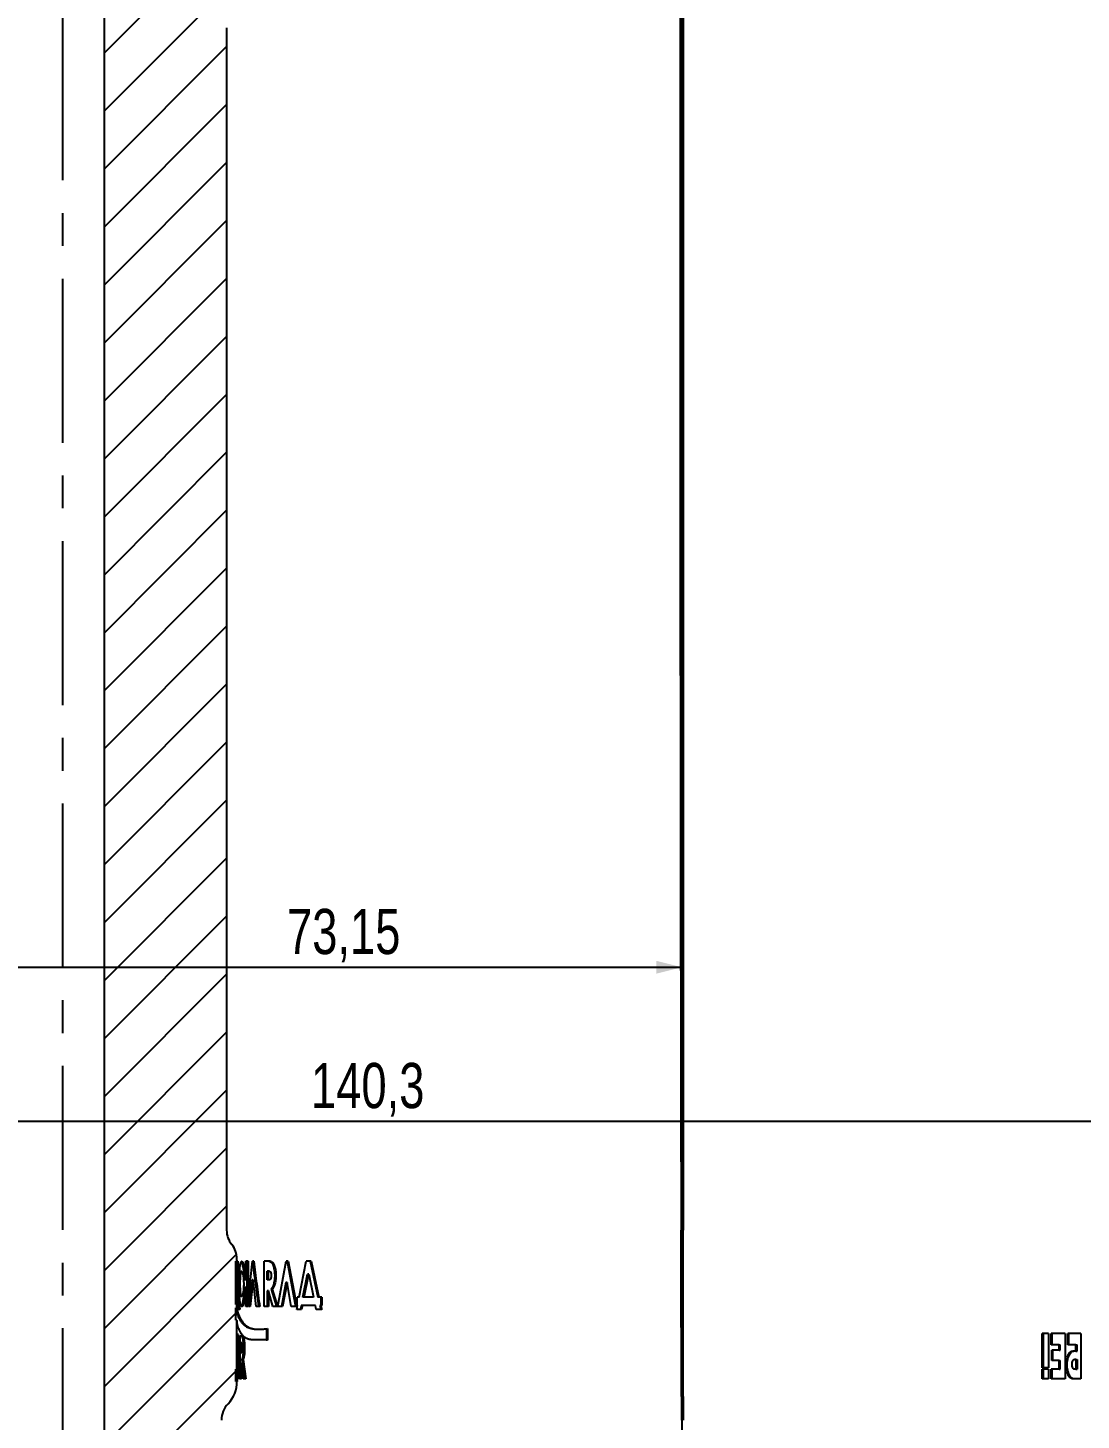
# Model space of a CAD drawing. Header units: millimetres. Extents: x 8 to 862, y 8 to 585.
# Drawn here: x 303.5 to 385.1, y 221.5 to 329.4 of the extents above; entities that cross this region are included whole.
import ezdxf

# ---------------------------------------------------------------- set-up
doc = ezdxf.new("R2010")
doc.units = ezdxf.units.MM
doc.linetypes.add('CENTERX2', pattern=[20.32, 12.7, -2.54, 2.54, -2.54])
for name, color, linetype in [('CENTERLINE', 4, 'CENTERX2'), ('DIMENSIONS', 2, 'Continuous'), ('HATCH', 3, 'Continuous')]:
    doc.layers.add(name, color=color, linetype=linetype)
doc.layers.add('OUTLINE', color=7, linetype='Continuous', lineweight=25)
doc.styles.add('SLDTEXTSTYLE0', font='TXT', dxfattribs={"width": 0.75})
doc.dimstyles.new('SLDDIMSTYLE2', dxfattribs={"dimtxt": 3.5, "dimasz": 2, "dimexe": 0, "dimexo": 0.0625, "dimgap": 0.875, "dimtad": 1, "dimrnd": 1e-09, "dimzin": 12, "dimdsep": 46, "dimtxsty": 'SLDTEXTSTYLE0', "dimsah": 1, "dimcen": 0.09, "dimadec": 0, "dimazin": 3, "dimtfac": 1, "dimtofl": 0, "dimtmove": 0, "dimatfit": 3, "dimfxl": 0, "dimfrac": 2, "dimtolj": 1, "dimtzin": 12, "dimarcsym": 0})
doc.dimstyles.new('SLDDIMSTYLE8', dxfattribs={"dimtxt": 3.5, "dimasz": 2, "dimexe": 0, "dimexo": 0.0625, "dimgap": 0.875, "dimtad": 1, "dimdec": 4, "dimzin": 12, "dimdsep": 46, "dimtxsty": 'SLDTEXTSTYLE0', "dimsah": 1, "dimcen": 0.09, "dimazin": 3, "dimtfac": 1, "dimtofl": 0, "dimtmove": 0, "dimatfit": 3, "dimfxl": 0, "dimfrac": 2, "dimtolj": 1, "dimtzin": 12, "dimarcsym": 0})

# ---------------------------------------------------------------- blocks, each defined once
blk = doc.blocks.new('_D_12')
at = {"layer": 'DIMENSIONS'}
blk.add_arc((306.21, 346.1), 63.13, 77, 90, dxfattribs=at)
for points in [[(306.21, 409.23), (308.2, 408.7), (308.22, 409.7)], [(320.41, 407.62), (318.56, 408.52), (318.35, 407.55)]]:
    blk.add_solid(points, dxfattribs=at)
at = {"layer": 'DIMENSIONS', "insert": (310.37, 413.71), "char_height": 3.5, "attachment_point": 1, "rotation": 353.5, "style": 'SLDTEXTSTYLE0'}
blk.add_mtext('13°', dxfattribs=at)
blk = doc.blocks.new('_D_36')
at = {"layer": 'DIMENSIONS'}
blk.add_line((284.06, 244.68), (424.36, 244.68), dxfattribs=at)
for points in [[(284.06, 244.68), (286.06, 244.18), (286.06, 245.18)], [(424.36, 244.68), (422.36, 245.18), (422.36, 244.18)]]:
    blk.add_solid(points, dxfattribs=at)
at = {"layer": 'DIMENSIONS', "insert": (325.47, 249.2), "char_height": 3.5, "attachment_point": 1, "style": 'SLDTEXTSTYLE0'}
blk.add_mtext('140,3', dxfattribs=at)
blk = doc.blocks.new('_D_37')
at = {"layer": 'DIMENSIONS'}
blk.add_line((281.06, 256.61), (354.21, 256.61), dxfattribs=at)
for points in [[(281.06, 256.61), (283.06, 256.11), (283.06, 257.11)], [(354.21, 256.61), (352.21, 257.11), (352.21, 256.11)]]:
    blk.add_solid(points, dxfattribs=at)
at = {"layer": 'DIMENSIONS', "insert": (323.61, 261.13), "char_height": 3.5, "attachment_point": 1, "style": 'SLDTEXTSTYLE0'}
blk.add_mtext('73,15', dxfattribs=at)

msp = doc.modelspace()

# ---------------------------------------------------------------- hatches: boundary and pattern name
at = {"layer": 'HATCH'}
h = msp.add_hatch(dxfattribs=at)
h.set_pattern_fill('ANSI31', color=256, angle=3e-322, style=0)
edge = h.paths.add_edge_path(flags=0)
edge.add_line((319.73384, 233.83726), (319.73384, 234.03726))
edge.add_arc((318.02134, 234.03726), 1.7125, 360, 399.966213)
edge.add_arc((320.64634, 236.23726), 1.7125, 180, 219.966213, ccw=False)
edge.add_line((318.93384, 236.23726), (318.93384, 329.35441))
edge.add_arc((315.93384, 329.35441), 3, 0, 17.4590884)
edge.add_line((318.79563, 330.25448), (318.76418, 330.35448))
edge.add_arc((323.53384, 331.85461), 5, 180, 197.4590884, ccw=False)
edge.add_line((318.53384, 331.85461), (318.53384, 336.75441))
edge.add_spline(control_points=[(318.53384, 336.75441), (318.53384, 337.1877), (318.55021, 337.9568), (318.60143, 338.82264), (318.64122, 339.31619), (318.65518, 339.47405), (318.66074, 339.5348)], knot_values=[0, 0, 0, 0, 0.037133333, 0.065933333, 0.074266667, 0.079479568, 0.079479568, 0.079479568, 0.079479568], weights=[1, 1, 1, 1, 1, 1, 1], degree=3, periodic=0)
edge.add_line((318.66074, 339.5348), (309.45884, 340.46779))
edge.add_line((309.45884, 340.46779), (309.45884, 199.63143))
edge.add_line((309.45884, 199.63143), (320.19002, 203.53726))
edge.add_arc((366.53384, 216.03726), 48, 180, 195.0947871, ccw=False)
edge.add_line((318.53384, 216.03726), (318.53384, 221.53726))
edge.add_arc((320.38384, 221.53726), 1.85, 136.397181, 180, ccw=False)
edge.add_arc((317.23384, 224.53726), 2.5, 316.397181, 360)
edge.add_line((319.73384, 224.53726), (319.73384, 224.54337))
edge.add_line((319.73384, 224.54337), (319.63384, 224.54337))
edge.add_line((319.63384, 224.54337), (319.63384, 225.47994))
edge.add_line((319.63384, 225.47994), (319.73384, 225.47994))
edge.add_line((319.73384, 225.47994), (319.73384, 229.26923))
edge.add_line((319.73384, 229.26923), (319.63383, 229.26923))
edge.add_line((319.63383, 229.26923), (319.63384, 230.23593))
edge.add_line((319.63384, 230.23592), (319.73384, 230.23592))
edge.add_line((319.73384, 230.23593), (319.73384, 230.496))
edge.add_line((319.73384, 230.496), (319.63384, 230.496))
edge.add_line((319.63384, 230.496), (319.63384, 233.83726))
edge.add_line((319.63384, 233.83726), (319.73384, 233.83726))

# ---------------------------------------------------------------- linework, layer by layer
at = {"layer": 'CENTERLINE'}
for p, q in [((306.20884, 431.85122), (306.20884, 171.35527)), ((354.20884, 171.08726), (354.20884, 431.83342))]:
    msp.add_line(p, q, dxfattribs=at)
at = {"layer": 'OUTLINE'}
for p, q in [((309.45884, 199.63143), (309.45884, 340.46779)), ((354.20884, 328.24068), (354.20884, 331.85461)), ((318.93384, 329.35441), (318.93384, 236.23726)), ((354.30884, 329.35441), (354.30884, 236.23726)), ((354.20884, 328.13439), (354.20884, 328.24068)), ((354.20884, 224.90177), (354.20884, 328.13439)), ((354.14016, 236.24676), (354.14409, 234.3377)), ((354.30884, 234.03726), (354.30884, 236.23726)), ((319.73384, 233.83726), (319.73384, 234.03726)), ((354.16874, 223.35935), (354.14472, 234.03726)), ((354.30884, 223.35936), (354.30884, 234.03726)), ((319.63384, 233.83726), (319.73384, 233.83726)), ((319.63384, 230.496), (319.63384, 233.83726)), ((319.6352, 233.83726), (319.6352, 230.496)), ((319.7352, 233.83726), (319.73384, 233.83726)), ((319.7352, 233.83726), (319.7352, 230.45968)), ((319.74172, 231.15526), (319.77384, 233.83726)), ((319.80209, 233.83726), (319.77384, 233.83726)), ((319.80209, 233.83726), (319.89807, 231.09752)), ((320.10719, 233.03726), (320.00823, 233.03726)), ((320.59689, 233.83726), (320.42123, 233.83726)), ((320.42123, 232.40822), (320.42123, 233.83726)), ((320.49929, 233.83726), (320.49929, 230.33726)), ((320.59689, 233.83726), (320.59689, 230.33726)), ((320.64145, 231.23972), (320.93511, 233.83726)), ((321.0347, 233.83726), (320.93511, 233.83726)), ((322.32225, 233.83726), (321.84082, 233.83726)), ((321.84082, 230.33726), (321.84082, 233.83726)), ((322.07553, 232.4057), (322.07553, 233.06839)), ((322.16875, 233.06839), (322.07553, 233.06839)), ((322.16875, 232.4057), (322.16875, 233.06839)), ((322.26352, 233.06839), (322.16875, 233.06839)), ((322.89533, 230.33726), (323.54123, 233.83726)), ((323.70184, 233.83726), (323.54123, 233.83726)), ((323.6129, 233.83726), (324.27008, 230.33726)), ((323.70184, 233.83726), (324.3572, 230.33726)), ((324.54788, 231.05198), (325.10554, 233.83726)), ((325.48318, 233.83726), (325.10554, 233.83726)), ((325.39921, 233.83726), (326.0044, 231.05198)), ((325.48318, 233.83726), (326.0867, 231.05198)), ((319.78983, 232.51583), (319.75801, 232.51583)), ((319.7645, 231.14293), (319.78983, 232.51583)), ((319.78983, 232.51583), (319.82833, 231.12508)), ((320.39182, 232.40822), (320.29366, 232.40822)), ((320.3936, 231.82187), (320.29545, 231.82187)), ((320.42123, 232.40822), (320.39182, 232.40822)), ((320.42123, 231.82187), (320.3936, 231.82187)), ((320.42123, 230.33726), (320.42123, 231.82187)), ((320.89976, 232.40822), (320.65548, 230.33726)), ((320.99624, 232.40822), (320.75264, 230.33726)), ((320.99624, 232.40822), (320.89976, 232.40822)), ((321.22335, 230.33726), (320.99624, 232.40822)), ((322.16875, 232.4057), (322.07553, 232.4057)), ((322.26352, 232.4057), (322.16875, 232.4057)), ((323.52746, 232.20972), (323.17046, 230.33726)), ((323.61663, 232.20972), (323.26063, 230.33726)), ((323.61663, 232.20972), (323.52746, 232.20972)), ((323.93551, 230.33726), (323.61663, 232.20972)), ((324.83985, 231.05198), (325.20838, 232.84209)), ((324.92538, 231.05198), (325.29289, 232.84209)), ((325.29289, 232.84209), (325.20838, 232.84209)), ((325.29289, 232.84209), (325.67188, 231.05198)), ((319.73739, 231.16132), (319.74172, 231.15526)), ((319.73739, 230.45333), (319.73739, 231.16132)), ((319.82833, 231.12508), (319.73739, 231.12508)), ((319.7645, 231.14293), (319.74774, 231.14293)), ((319.82833, 231.12508), (319.7645, 231.14293)), ((319.79756, 231.12508), (319.79853, 231.09752)), ((319.79853, 231.09752), (319.81468, 231.08938)), ((319.89807, 231.09752), (319.79853, 231.09752)), ((319.81468, 231.08938), (319.85201, 230.33726)), ((319.91418, 231.08938), (319.81468, 231.08938)), ((319.89807, 231.09752), (319.91418, 231.08938)), ((319.91418, 231.08938), (319.95141, 230.33726)), ((320.00822, 231.13726), (320.10718, 231.13726)), ((320.64145, 230.33726), (320.64145, 231.23972)), ((322.07553, 231.54737), (322.07553, 230.33726)), ((322.16875, 231.54737), (322.07553, 231.54737)), ((322.50574, 230.33726), (322.16875, 231.54737)), ((322.16875, 231.54737), (322.16875, 230.33726)), ((322.37271, 231.69191), (322.79132, 230.33726)), ((322.4651, 231.69191), (322.37271, 231.69191)), ((322.4651, 231.69191), (322.88255, 230.33726)), ((324.54788, 231.05198), (324.38692, 231.05198)), ((324.38692, 230.42083), (324.38692, 231.05198)), ((324.92538, 231.05198), (324.83985, 231.05198)), ((325.67188, 231.05198), (324.92538, 231.05198)), ((326.0867, 231.05198), (326.0044, 231.05198)), ((326.2987, 231.05198), (326.0867, 231.05198)), ((326.21699, 231.05198), (326.21699, 230.42083)), ((326.2987, 231.05198), (326.2987, 230.42083)), ((319.73384, 230.496), (319.63384, 230.496)), ((319.63384, 230.23592), (319.73384, 230.23592)), ((319.63384, 229.26922), (319.63384, 230.23592)), ((319.73384, 230.23592), (319.73384, 230.496)), ((319.73656, 230.27389), (319.73739, 230.45333)), ((319.75129, 230.18363), (319.73656, 230.27389)), ((319.75385, 230.39302), (319.73712, 230.39302)), ((319.75385, 230.39302), (319.75129, 230.18363)), ((319.85201, 230.33726), (319.83286, 230.33145)), ((319.93231, 230.33145), (319.83286, 230.33145)), ((319.95141, 230.33726), (319.85201, 230.33726)), ((319.86302, 230.10227), (319.85511, 230.32204)), ((319.94318, 230.10227), (319.86302, 230.10227)), ((319.95141, 230.33726), (319.93231, 230.33145)), ((319.93231, 230.33145), (319.94318, 230.10227)), ((320.59689, 230.33726), (320.42123, 230.33726)), ((320.75264, 230.33726), (320.64145, 230.33726)), ((321.5001, 230.33726), (321.22335, 230.33726)), ((322.16875, 230.33726), (321.84082, 230.33726)), ((322.88255, 230.33726), (322.50574, 230.33726)), ((323.26063, 230.33726), (322.89533, 230.33726)), ((324.3572, 230.33726), (323.93551, 230.33726)), ((324.36421, 230.10227), (324.42545, 230.42083)), ((324.73511, 230.10227), (324.36421, 230.10227)), ((324.42545, 230.42083), (324.38692, 230.42083)), ((324.71268, 230.42083), (324.64905, 230.10227)), ((324.79856, 230.42083), (324.71268, 230.42083)), ((324.79856, 230.42083), (324.73511, 230.10227)), ((325.80822, 230.42083), (324.79856, 230.42083)), ((325.87756, 230.10227), (325.80822, 230.42083)), ((326.2987, 230.10227), (325.87756, 230.10227)), ((326.14533, 230.42083), (326.21699, 230.10227)), ((326.22724, 230.42083), (326.14533, 230.42083)), ((326.22724, 230.42083), (326.2987, 230.10227)), ((326.2987, 230.42083), (326.22724, 230.42083)), ((319.73383, 229.26923), (319.63383, 229.26923)), ((319.73384, 225.47994), (319.73384, 229.26923)), ((322.00929, 228.61318), (322.00929, 227.73975)), ((322.10268, 228.62343), (322.10268, 227.73975)), ((319.78452, 228.23726), (319.7394, 228.23726)), ((319.78452, 228.23726), (319.84912, 227.13901)), ((319.93287, 228.0791), (319.84912, 228.0791)), ((319.84912, 227.13901), (319.84912, 228.0791)), ((319.93287, 228.0791), (319.93287, 224.73726)), ((320.17398, 228.03144), (319.98019, 228.03144)), ((319.98019, 224.73726), (319.98019, 228.03144)), ((320.0785, 227.5371), (319.98019, 227.5371)), ((320.0785, 226.74092), (320.0785, 227.5371)), ((320.10802, 227.5371), (320.0785, 227.5371)), ((382.59875, 228.23726), (382.11898, 228.23726)), ((382.11898, 225.59533), (382.11898, 228.23726)), ((382.20069, 225.59533), (382.20069, 228.23726)), ((382.59875, 228.23726), (382.59875, 225.59533)), ((383.88568, 228.23726), (382.79987, 228.23726)), ((382.79987, 227.36776), (382.79987, 228.23726)), ((382.88347, 227.36776), (382.88347, 228.23726)), ((383.88568, 228.23726), (383.88568, 224.73726)), ((385.10272, 228.23726), (384.09065, 228.23726)), ((384.09065, 227.36776), (384.09065, 228.23726)), ((384.17785, 227.36776), (384.17785, 228.23726)), ((385.10272, 228.23726), (385.10272, 224.73726)), ((319.74515, 224.73726), (319.81355, 226.54078)), ((319.84912, 227.13901), (319.77979, 227.13901)), ((319.83343, 227.13901), (319.83343, 225.81902)), ((320.0785, 226.74092), (319.98019, 226.74092)), ((320.10802, 226.74092), (320.0785, 226.74092)), ((383.43115, 227.36776), (382.79987, 227.36776)), ((383.43115, 226.95141), (382.85677, 226.95141)), ((382.85677, 226.14825), (382.85677, 226.95141)), ((382.94053, 226.14825), (382.94053, 226.95141)), ((383.43115, 226.95141), (383.43115, 227.36776)), ((383.43115, 227.36776), (383.51651, 227.36776)), ((383.43115, 226.95141), (383.51651, 226.95141)), ((383.51651, 226.95141), (383.51651, 227.36776)), ((384.7277, 227.36776), (384.09065, 227.36776)), ((384.7277, 226.89072), (384.48086, 226.89072)), ((384.7277, 226.89072), (384.7277, 227.36776)), ((384.7277, 227.36776), (384.81667, 227.36776)), ((384.7277, 226.89072), (384.81667, 226.89072)), ((384.81667, 226.89072), (384.81667, 227.36776)), ((319.63384, 225.47994), (319.73384, 225.47994)), ((319.63384, 224.54337), (319.63384, 225.47994)), ((319.63571, 225.47994), (319.63571, 224.73726)), ((319.7357, 225.47994), (319.73384, 225.47994)), ((319.7357, 225.47994), (319.7357, 224.73726)), ((319.84912, 225.81902), (319.78618, 225.81902)), ((319.84912, 225.81902), (319.79382, 224.73726)), ((319.84912, 224.73726), (319.84912, 225.81902)), ((319.98291, 225.90261), (319.98291, 224.73726)), ((320.08194, 225.90261), (319.98291, 225.90261)), ((320.08194, 225.90261), (320.08194, 224.73726)), ((320.21983, 224.73726), (320.08194, 225.90261)), ((320.10501, 226.24152), (320.32902, 224.73726)), ((320.2037, 226.24152), (320.10501, 226.24152)), ((320.2037, 226.24152), (320.42709, 224.73726)), ((382.59875, 225.59533), (382.11898, 225.59533)), ((382.59875, 225.47994), (382.11898, 225.47994)), ((382.11898, 224.73726), (382.11898, 225.47994)), ((382.20069, 224.73726), (382.20069, 225.47994)), ((382.59875, 225.47994), (382.59875, 224.73726)), ((383.43115, 225.47994), (382.79987, 225.47994)), ((382.79987, 224.73726), (382.79987, 225.47994)), ((383.43115, 226.14825), (382.85677, 226.14825)), ((382.88347, 224.73726), (382.88347, 225.47994)), ((383.43115, 225.47994), (383.43115, 226.14825)), ((383.43115, 226.14825), (383.51651, 226.14825)), ((383.43115, 225.47994), (383.51651, 225.47994)), ((383.51651, 225.47994), (383.51651, 226.14825)), ((384.7277, 226.24152), (384.60797, 226.24152)), ((384.7277, 225.47994), (384.60797, 225.47994)), ((384.7277, 226.24152), (384.7277, 225.47994)), ((384.7277, 226.24152), (384.81667, 226.24152)), ((384.7277, 225.47994), (384.81667, 225.47994)), ((384.81667, 226.24152), (384.81667, 225.47994)), ((319.73384, 224.54337), (319.63384, 224.54337)), ((319.63453, 224.73726), (319.63518, 224.54337)), ((319.73453, 224.73726), (319.63453, 224.73726)), ((319.73384, 224.53726), (319.73384, 224.54337)), ((319.73518, 224.54337), (319.73384, 224.54337)), ((319.73453, 224.73726), (319.73518, 224.54337)), ((319.79382, 224.73726), (319.74515, 224.73726)), ((319.93287, 224.73726), (319.84912, 224.73726)), ((320.08194, 224.73726), (319.98019, 224.73726)), ((320.42709, 224.73726), (320.21983, 224.73726)), ((354.20884, 224.78455), (354.20884, 224.90177)), ((354.20884, 221.53726), (354.20884, 224.78455)), ((382.59875, 224.73726), (382.11898, 224.73726)), ((383.88568, 224.73726), (382.79987, 224.73726)), ((385.10272, 224.73726), (384.48086, 224.73726)), ((354.16872, 223.37022), (354.16915, 223.19086))]:
    msp.add_line(p, q, dxfattribs=at)
at = {"layer": 'OUTLINE', "flags": 128}
msp.add_lwpolyline([(354.14472, 234.03726), (354.14347, 234.63815), (354.14222, 235.23905), (354.14018, 236.23726)], dxfattribs=at)
at = {"layer": 'OUTLINE'}
for centre, radius, start, end in [((320.64438, 236.23654), 1.71055, 179.9761784, 219.9899723), ((318.02334, 234.03798), 1.71051, 359.9758291, 39.9906644), ((317.23384, 224.53726), 2.5, 316.397181, 0), ((320.38384, 221.53726), 1.85, 136.397181, 180)]:
    msp.add_arc(centre, radius, start, end, dxfattribs=at)
for points, knots in [([(354.07703, 330.25448), (354.07698, 330.18217), (354.07688, 330.03754), (354.07673, 329.81362), (354.07658, 329.58563), (354.07647, 329.43148), (354.07642, 329.35441)], [0, 0, 0, 0, 0.247082713, 0.494167588, 0.747080944, 1, 1, 1, 1]), ([(354.30884, 330.25448), (354.30884, 330.16263), (354.30884, 329.97808), (354.30884, 329.67651), (354.30884, 329.4673), (354.30884, 329.35441)], [0, 0, 0, 0, 0.313275199, 0.629447119, 1, 1, 1, 1]), ([(354.07642, 329.35441), (354.0722, 317.59607), (354.06375, 294.07939), (354.09118, 263.04033), (354.12643, 243.75963), (354.14018, 236.23726)], [0, 0, 0, 0, 0.3788237303, 0.7576478592, 1, 1, 1, 1]), ([(320.3936, 231.82187), (320.39184, 231.78279), (320.38861, 231.71112), (320.38351, 231.60614), (320.37797, 231.50489), (320.37123, 231.40306), (320.36325, 231.30367), (320.35112, 231.17771), (320.33299, 231.02895), (320.30767, 230.8658), (320.27944, 230.71948), (320.24928, 230.59346), (320.21765, 230.4905), (320.17994, 230.40019), (320.13663, 230.3388), (320.09483, 230.33233), (320.06056, 230.36516), (320.03301, 230.42052), (320.00362, 230.51503), (319.974, 230.66323), (319.94696, 230.87949), (319.92589, 231.13588), (319.91102, 231.42502), (319.90189, 231.73636), (319.89864, 232.05935), (319.9009, 232.38281), (319.90902, 232.69633), (319.92285, 232.99046), (319.9407, 233.22462), (319.96014, 233.40351), (319.97948, 233.5366), (320.00519, 233.6658), (320.03887, 233.77522), (320.07705, 233.83122), (320.11267, 233.84153), (320.1444, 233.82302), (320.17672, 233.77774), (320.20913, 233.70701), (320.241, 233.61055), (320.27158, 233.49059), (320.30044, 233.3497), (320.32661, 233.19102), (320.34558, 233.04527), (320.35843, 232.92119), (320.36698, 232.82304), (320.37431, 232.72234), (320.38046, 232.62206), (320.38616, 232.51811), (320.38983, 232.447), (320.39182, 232.40822)], [0, 0, 0, 0, 0.011655598, 0.02137616, 0.031448579, 0.042244033, 0.052681964, 0.062812773, 0.083382461, 0.104322487, 0.125149384, 0.14622487, 0.166971937, 0.187720998, 0.218896806, 0.250004237, 0.270871001, 0.291629403, 0.312612983, 0.343752672, 0.375078864, 0.406225972, 0.437482464, 0.468748346, 0.500076115, 0.53122049, 0.562363794, 0.593733608, 0.625011959, 0.645910943, 0.66657082, 0.687316371, 0.718703162, 0.749964126, 0.770751131, 0.791408174, 0.812265582, 0.832974029, 0.853687255, 0.874734709, 0.895547092, 0.916513523, 0.937164819, 0.947291005, 0.957748132, 0.96858593, 0.978618415, 0.988340059, 1, 1, 1, 1]), ([(319.90902, 232.6567), (319.91213, 232.69058), (319.91975, 232.77368), (319.93637, 232.87837), (319.95774, 232.96847), (319.98223, 233.02233), (319.99898, 233.04188), (320.00822, 233.03726), (320.00823, 233.03725)], [0, 0, 0, 0, 0.1459588188, 0.3581068352, 0.5731408667, 0.7886356696, 0.9999432024, 1, 1, 1, 1]), ([(320.10718, 231.13726), (320.11603, 231.14089), (320.13391, 231.14824), (320.16076, 231.20726), (320.18632, 231.29537), (320.20903, 231.41478), (320.22795, 231.55948), (320.24204, 231.7248), (320.25105, 231.90286), (320.25404, 232.08726), (320.25105, 232.27166), (320.24204, 232.44973), (320.22795, 232.61503), (320.20903, 232.75977), (320.18632, 232.87902), (320.16075, 232.96772), (320.13395, 233.02456), (320.10702, 233.04355), (320.08103, 233.02456), (320.05693, 232.96772), (320.03541, 232.87902), (320.0174, 232.75977), (320.00315, 232.61503), (319.99294, 232.44972), (319.98659, 232.27165), (319.98451, 232.08725), (319.98659, 231.90286), (319.99294, 231.72478), (320.00315, 231.55948), (320.01741, 231.41477), (320.0354, 231.29537), (320.05694, 231.20726), (320.08099, 231.14824), (320.09851, 231.14089), (320.10718, 231.13726)], [0, 0, 0, 0, 0.030918094, 0.062455725, 0.093938043, 0.125014042, 0.155974548, 0.187459568, 0.21889239, 0.249999799, 0.28111161, 0.312540799, 0.344029254, 0.374986167, 0.406061758, 0.437544379, 0.46908201, 0.500000104, 0.530917992, 0.562455577, 0.593938237, 0.625014052, 0.655974388, 0.687459477, 0.718892863, 0.750000278, 0.781111466, 0.812540613, 0.844029694, 0.874985948, 0.90606217, 0.937544528, 0.969082112, 1, 1, 1, 1]), ([(320.06115, 233.79688), (320.06696, 233.78941), (320.08353, 233.76812), (320.11105, 233.70471), (320.14299, 233.60876), (320.17371, 233.48783), (320.20269, 233.34612), (320.22894, 233.18645), (320.24786, 233.04033), (320.2606, 232.91665), (320.26902, 232.81959), (320.27625, 232.71986), (320.28234, 232.6205), (320.28802, 232.51728), (320.29167, 232.44674), (320.29366, 232.40822)], [0, 0, 0, 0, 0.056474557, 0.160942417, 0.265428204, 0.371586704, 0.476943805, 0.582894861, 0.686989408, 0.737332772, 0.789294279, 0.843118901, 0.893307763, 0.941745162, 1, 1, 1, 1]), ([(320.93832, 233.83726), (321.01175, 233.25392), (321.15861, 232.08726), (321.32288, 230.92059), (321.40502, 230.33726)], [0, 0, 0, 0, 0.499999988, 1, 1, 1, 1]), ([(321.0347, 233.83726), (321.10792, 233.25392), (321.25437, 232.08726), (321.41819, 230.92059), (321.5001, 230.33726)], [0, 0, 0, 0, 0.500000126, 1, 1, 1, 1]), ([(322.22946, 233.83726), (322.25371, 233.83399), (322.30203, 233.82747), (322.37346, 233.77529), (322.44124, 233.69428), (322.50316, 233.58271), (322.55731, 233.44597), (322.60138, 233.28701), (322.63428, 233.11151), (322.65429, 232.92424), (322.66124, 232.73118), (322.65427, 232.53816), (322.63427, 232.35083), (322.60134, 232.17541), (322.55727, 232.01632), (322.50312, 231.88017), (322.44137, 231.76712), (322.39565, 231.71704), (322.37271, 231.69191)], [0, 0, 0, 0, 0.062827243, 0.12517554, 0.187734297, 0.250283018, 0.312785704, 0.37527508, 0.437714292, 0.50016611, 0.562566611, 0.625016305, 0.687434967, 0.749907009, 0.812380267, 0.874899187, 0.937223128, 1, 1, 1, 1]), ([(322.26352, 233.06839), (322.27959, 233.06329), (322.31165, 233.05312), (322.35297, 232.97679), (322.38057, 232.86719), (322.39043, 232.73707), (322.38062, 232.60685), (322.35292, 232.49726), (322.31163, 232.42072), (322.27956, 232.41071), (322.26352, 232.4057)], [0, 0, 0, 0, 0.125336167, 0.249965794, 0.375035835, 0.499959869, 0.624859452, 0.749987864, 0.875009567, 1, 1, 1, 1]), ([(322.32225, 233.83726), (322.34644, 233.83399), (322.39462, 233.82747), (322.46585, 233.77529), (322.53345, 233.69426), (322.59519, 233.58269), (322.64919, 233.44594), (322.69313, 233.28699), (322.72595, 233.1115), (322.74589, 232.92426), (322.75283, 232.73121), (322.74589, 232.53822), (322.72593, 232.35088), (322.6931, 232.17546), (322.64915, 232.01637), (322.59516, 231.88021), (322.53358, 231.76714), (322.48798, 231.71705), (322.4651, 231.69191)], [0, 0, 0, 0, 0.062726708, 0.124993464, 0.187478607, 0.249994938, 0.312480032, 0.374997153, 0.437466111, 0.499998925, 0.562451108, 0.625000618, 0.687470149, 0.75000266, 0.812488144, 0.87500418, 0.937285043, 1, 1, 1, 1]), ([(320.29545, 231.82187), (320.29369, 231.78306), (320.29048, 231.71197), (320.28541, 231.60785), (320.27991, 231.50751), (320.27326, 231.40658), (320.26539, 231.30813), (320.25335, 231.18231), (320.23523, 231.03295), (320.20977, 230.86864), (320.18142, 230.72166), (320.15117, 230.5949), (320.11951, 230.49279), (320.08799, 230.41316), (320.06736, 230.38834), (320.05749, 230.37647)], [0, 0, 0, 0, 0.056018059, 0.102606621, 0.150929123, 0.202687941, 0.252678825, 0.301134794, 0.401253144, 0.503180654, 0.604557176, 0.706668941, 0.807187671, 0.907704999, 1, 1, 1, 1]), ([(320.00822, 231.13726), (319.99953, 231.14091), (319.98197, 231.14827), (319.95781, 231.2071), (319.93635, 231.29589), (319.91994, 231.39947), (319.91246, 231.48083), (319.9095, 231.51301)], [0, 0, 0, 0, 0.21283147, 0.429880408, 0.646465065, 0.86014422, 1, 1, 1, 1]), ([(319.63384, 230.23592), (319.63386, 230.23088), (319.63392, 230.21807), (319.63457, 230.19531), (319.63629, 230.16467), (319.63973, 230.12798), (319.64488, 230.09037), (319.65098, 230.05573), (319.65712, 230.02609), (319.66316, 230.00012), (319.66958, 229.97474), (319.67688, 229.94773), (319.68687, 229.91327), (319.69956, 229.87257), (319.71493, 229.82656), (319.73172, 229.77885), (319.75063, 229.72795), (319.77129, 229.6755), (319.7994, 229.60796), (319.84037, 229.5165), (319.89421, 229.40944), (319.95435, 229.30291), (320.01591, 229.20555), (320.08347, 229.11161), (320.16516, 229.01226), (320.26428, 228.91154), (320.38796, 228.81578), (320.52707, 228.73597), (320.67854, 228.67394), (320.84195, 228.62824), (321.00999, 228.59871), (321.18275, 228.58342), (321.30151, 228.57768), (321.36896, 228.57917), (321.37461, 228.57929)], [0, 0, 0, 0, 0.008117445, 0.020623486, 0.037517907, 0.058800972, 0.081589366, 0.100309242, 0.116101046, 0.130089028, 0.142273432, 0.156464857, 0.171986433, 0.194388602, 0.215960004, 0.236469428, 0.258410254, 0.281999386, 0.302678478, 0.341824523, 0.392501271, 0.430418931, 0.469302265, 0.51183728, 0.550395927, 0.603105522, 0.660924632, 0.719429892, 0.776601421, 0.834813791, 0.893223314, 0.943448635, 0.995264644, 1, 1, 1, 1]), ([(319.7352, 230.45968), (319.73492, 230.46336), (319.73437, 230.47069), (319.73393, 230.48279), (319.73387, 230.49161), (319.73384, 230.496)], [0, 0, 0, 0, 0.337460603, 0.670785636, 1, 1, 1, 1]), ([(319.73384, 230.23592), (319.73385, 230.23229), (319.73388, 230.22357), (319.73417, 230.20863), (319.73487, 230.18953), (319.7363, 230.16568), (319.73845, 230.14123), (319.74118, 230.11753), (319.74401, 230.09698), (319.74718, 230.0772), (319.75067, 230.05771), (319.75458, 230.03795), (319.76178, 230.00484), (319.7734, 229.95858), (319.79104, 229.89831), (319.81075, 229.83786), (319.83324, 229.77355), (319.85613, 229.7127), (319.87991, 229.65344), (319.89741, 229.61212), (319.911, 229.58127), (319.91892, 229.56364), (319.92732, 229.54526), (319.93624, 229.52613), (319.94663, 229.50428), (319.9615, 229.4737), (319.98009, 229.437), (320.00039, 229.39862), (320.0177, 229.36704), (320.03167, 229.34224), (320.04202, 229.32424), (320.04883, 229.31256), (320.07408, 229.26972), (320.11903, 229.19926), (320.18749, 229.10497), (320.25534, 229.02281), (320.32363, 228.9507), (320.39427, 228.88727), (320.46814, 228.83092), (320.54657, 228.78053), (320.66165, 228.71898), (320.82311, 228.65641), (321.04444, 228.60559), (321.26639, 228.58229), (321.48113, 228.57729), (321.63354, 228.58166), (321.74474, 228.5883), (321.81289, 228.59329), (321.89213, 228.60074), (321.9894, 228.61087), (322.06275, 228.619), (322.10268, 228.62343)], [0, 0, 0, 0, 0.005005611, 0.011995106, 0.020968759, 0.03192636, 0.045816143, 0.055749889, 0.065683276, 0.075107611, 0.084024209, 0.093263608, 0.102825689, 0.130171276, 0.15606775, 0.18051732, 0.204192583, 0.230184768, 0.247511612, 0.267666659, 0.273521837, 0.279616246, 0.285950055, 0.292523091, 0.299335333, 0.308420125, 0.323864402, 0.336987227, 0.347788755, 0.356269109, 0.362428337, 0.366266091, 0.368250018, 0.406525614, 0.440663696, 0.471755424, 0.501648747, 0.530203581, 0.558897314, 0.587783645, 0.61687396, 0.679748534, 0.744928485, 0.812595271, 0.859212808, 0.906823987, 0.921492785, 0.936044824, 0.95319699, 0.97451525, 1, 1, 1, 1]), ([(319.85511, 230.32204), (319.83305, 230.32635), (319.78856, 230.33503), (319.76549, 230.37358), (319.75385, 230.39302)], [0, 0, 0, 0, 0.495774017, 1, 1, 1, 1]), ([(322.10268, 227.73975), (322.07367, 227.74102), (322.01919, 227.74341), (321.94444, 227.74637), (321.88099, 227.74858), (321.82661, 227.75008), (321.77462, 227.75085), (321.72596, 227.75113), (321.67765, 227.75118), (321.6312, 227.75105), (321.58009, 227.75076), (321.52392, 227.75026), (321.46716, 227.74975), (321.4149, 227.74929), (321.36206, 227.74884), (321.30567, 227.74834), (321.23647, 227.74818), (321.16409, 227.74863), (321.08842, 227.75004), (321.0138, 227.75272), (320.92632, 227.75804), (320.83079, 227.76736), (320.73295, 227.78227), (320.64006, 227.80265), (320.5514, 227.83), (320.46509, 227.86609), (320.38391, 227.91127), (320.30323, 227.96873), (320.22233, 228.04132), (320.14124, 228.1309), (320.06658, 228.23123), (319.99973, 228.33895), (319.94196, 228.44839), (319.88645, 228.57179), (319.84786, 228.67466), (319.82297, 228.75144), (319.80958, 228.7958), (319.79697, 228.84052), (319.78444, 228.88927), (319.7733, 228.93736), (319.76336, 228.98535), (319.74974, 229.06099), (319.73675, 229.15917), (319.73479, 229.23341), (319.73384, 229.26923)], [0, 0, 0, 0, 0.018477262, 0.034696536, 0.048657619, 0.060360854, 0.071063707, 0.083841659, 0.093694713, 0.104551653, 0.116412626, 0.129965661, 0.144986621, 0.157935242, 0.168811369, 0.184813783, 0.201113895, 0.22285297, 0.24266838, 0.263220664, 0.285739866, 0.318553907, 0.349370827, 0.378195767, 0.410483167, 0.441623785, 0.473112221, 0.505103544, 0.541786869, 0.581120374, 0.623118262, 0.661893916, 0.701143389, 0.739687321, 0.789585617, 0.806538244, 0.818789879, 0.835436021, 0.853293651, 0.87031861, 0.886998993, 0.905580761, 0.954433827, 1, 1, 1, 1]), ([(321.37422, 228.57891), (321.3901, 228.57891), (321.42187, 228.57891), (321.45354, 228.57891), (321.46938, 228.57891)], [0, 0, 0, 0, 0.499987055, 1, 1, 1, 1]), ([(319.81355, 226.54078), (319.7958, 226.82353), (319.76029, 227.38902), (319.74636, 227.95451), (319.7394, 228.23726)], [0, 0, 0, 0, 0.500001022, 1, 1, 1, 1]), ([(320.07521, 228.03144), (320.08398, 228.02848), (320.10144, 228.02259), (320.12767, 227.97554), (320.15271, 227.90268), (320.17559, 227.8026), (320.19544, 227.68054), (320.21119, 227.53944), (320.22235, 227.38483), (320.22817, 227.22138), (320.22862, 227.05479), (320.22342, 226.89071), (320.21306, 226.73429), (320.1978, 226.59143), (320.17855, 226.46592), (320.15599, 226.36368), (320.1312, 226.28436), (320.11375, 226.25582), (320.10501, 226.24152)], [0, 0, 0, 0, 0.062861557, 0.12516381, 0.18771431, 0.250254912, 0.312744911, 0.37522555, 0.437644361, 0.500094156, 0.562486019, 0.624940301, 0.687366077, 0.74984662, 0.812331932, 0.874869403, 0.937307071, 1, 1, 1, 1]), ([(320.10802, 227.5371), (320.1156, 227.531), (320.13074, 227.51882), (320.15075, 227.42706), (320.16429, 227.29539), (320.16916, 227.13903), (320.16432, 226.98257), (320.15073, 226.85091), (320.13073, 226.75895), (320.11559, 226.74693), (320.10802, 226.74092)], [0, 0, 0, 0, 0.125264363, 0.249969576, 0.375029065, 0.499964762, 0.624885921, 0.749991717, 0.875033675, 1, 1, 1, 1]), ([(320.17398, 228.03144), (320.18273, 228.02848), (320.20014, 228.02259), (320.2263, 227.97554), (320.25127, 227.90267), (320.27409, 227.80259), (320.29388, 227.68051), (320.30958, 227.53943), (320.32071, 227.38482), (320.32652, 227.22142), (320.32697, 227.05482), (320.32178, 226.89076), (320.31146, 226.73433), (320.29625, 226.59148), (320.27705, 226.46595), (320.25454, 226.36371), (320.22982, 226.28437), (320.21242, 226.25582), (320.2037, 226.24152)], [0, 0, 0, 0, 0.0627650331, 0.1249917843, 0.1874739474, 0.2499933711, 0.3124758295, 0.3749958506, 0.4374501046, 0.4999953993, 0.5624401378, 0.6249986669, 0.6874716064, 0.7500006639, 0.8124827812, 0.8750023485, 0.9373802776, 1, 1, 1, 1]), ([(321.59448, 227.75115), (321.59097, 227.75116), (321.57178, 227.75117), (321.53604, 227.75105), (321.48508, 227.75076), (321.42936, 227.75027), (321.37313, 227.74975), (321.32128, 227.74929), (321.26972, 227.74883), (321.23594, 227.74859), (321.21629, 227.74845)], [0, 0, 0, 0, 0.0263760252, 0.1441410168, 0.2724872506, 0.4184132742, 0.5791668308, 0.7184477954, 0.8362581229, 1, 1, 1, 1]), ([(321.68899, 227.75117), (321.67422, 227.75117), (321.64468, 227.75117), (321.61119, 227.75117), (321.59444, 227.75117)], [0, 0, 0, 0, 0.500004301, 1, 1, 1, 1]), ([(384.48086, 224.73726), (384.44753, 224.74126), (384.38112, 224.74923), (384.28406, 224.81352), (384.19369, 224.91249), (384.11396, 225.04786), (384.04765, 225.21169), (383.99852, 225.39926), (383.96774, 225.60242), (383.95765, 225.8138), (383.96764, 226.0254), (383.99849, 226.22851), (384.04764, 226.41626), (384.11394, 226.58007), (384.19368, 226.71548), (384.28412, 226.81448), (384.38118, 226.87897), (384.4476, 226.8868), (384.48086, 226.89072)], [0, 0, 0, 0, 0.062706998, 0.124992493, 0.187478287, 0.249993807, 0.312480136, 0.374994398, 0.43741029, 0.499992868, 0.562411518, 0.624999014, 0.687484203, 0.749999616, 0.812485434, 0.87500066, 0.937430665, 1, 1, 1, 1]), ([(384.56914, 224.73726), (384.53573, 224.74126), (384.46913, 224.74922), (384.37181, 224.81351), (384.2812, 224.91247), (384.20124, 225.04784), (384.13474, 225.21165), (384.08546, 225.39927), (384.05457, 225.60243), (384.04448, 225.81389), (384.05452, 226.02547), (384.08545, 226.2286), (384.13473, 226.41632), (384.20123, 226.58012), (384.28119, 226.71551), (384.37188, 226.8145), (384.4692, 226.87897), (384.5358, 226.8868), (384.56914, 226.89072)], [0, 0, 0, 0, 0.062796211, 0.125150363, 0.187691527, 0.250216652, 0.312692226, 0.37515203, 0.437538262, 0.49999434, 0.562370778, 0.624841574, 0.687285761, 0.749776876, 0.812286694, 0.874843093, 0.937348857, 1, 1, 1, 1]), ([(384.60797, 225.47994), (384.5848, 225.48578), (384.53859, 225.49745), (384.47909, 225.5852), (384.43936, 225.71115), (384.4252, 225.86071), (384.43929, 226.01036), (384.47912, 226.13625), (384.53859, 226.22413), (384.58482, 226.23572), (384.60797, 226.24152)], [0, 0, 0, 0, 0.125284012, 0.249973256, 0.375039835, 0.499978865, 0.624890253, 0.750006061, 0.874823273, 1, 1, 1, 1]), ([(354.16874, 223.35935), (354.16891, 223.29007), (354.16924, 223.15152), (354.16975, 222.94309), (354.17025, 222.73577), (354.17077, 222.52304), (354.1711, 222.38483), (354.17128, 222.31217)], [0, 0, 0, 0, 0.192355648, 0.384712055, 0.582655604, 0.780600982, 1, 1, 1, 1]), ([(354.30884, 223.35936), (354.30884, 223.29008), (354.30884, 223.15153), (354.30884, 222.9431), (354.30884, 222.73579), (354.30884, 222.52305), (354.30884, 222.38484), (354.30884, 222.31218)], [0, 0, 0, 0, 0.192355597, 0.384705112, 0.582647911, 0.780593275, 1, 1, 1, 1]), ([(354.17128, 222.31217), (354.17132, 222.29545), (354.17159, 222.18533), (354.17211, 221.96926), (354.17272, 221.72293), (354.17308, 221.5774), (354.17317, 221.53726)], [0, 0, 0, 0, 0.0688588641, 0.4534781338, 0.8492598298, 1, 1, 1, 1]), ([(354.30884, 222.31218), (354.30884, 222.22508), (354.30884, 222.04878), (354.30884, 221.7858), (354.30884, 221.61344), (354.30884, 221.53726)], [0, 0, 0, 0, 0.352685046, 0.713888698, 1, 1, 1, 1])]:
    msp.add_open_spline(points, degree=3, knots=knots, dxfattribs=at)

# ---------------------------------------------------------------- dimensions: what is measured, and where the dimension line sits
at = {"layer": 'DIMENSIONS'}
dim = msp.add_angular_dim_2l(base=(313.35573, 408.82819), line1=((306.20884, 346.10073), (325.54005, 429.83342)), line2=((306.20884, 431.85122), (306.20884, 171.35527)), dimstyle='SLDDIMSTYLE8', dxfattribs=at)
dim.commit()
dim.dimension.update_dxf_attribs({"geometry": '_D_12', "text_midpoint": (313.35573, 408.82819), "dimtype": 162})
for base, p1, p2, picture, middle in [((354.20884, 256.61401), (281.05884, 279.63342), (354.20884, 171.08726), '_D_37', (329.42431, 256.61401)), ((424.35884, 244.68342), (284.05884, 271.73342), (424.35884, 271.73342), '_D_36', (331.28393, 244.68342))]:
    dim = msp.add_linear_dim(base=base, p1=p1, p2=p2, dimstyle='SLDDIMSTYLE2', dxfattribs=at)
    dim.commit()
    dim.dimension.update_dxf_attribs({"geometry": picture, "text_midpoint": middle, "dimtype": 160})

doc.saveas('drawing.dxf')
